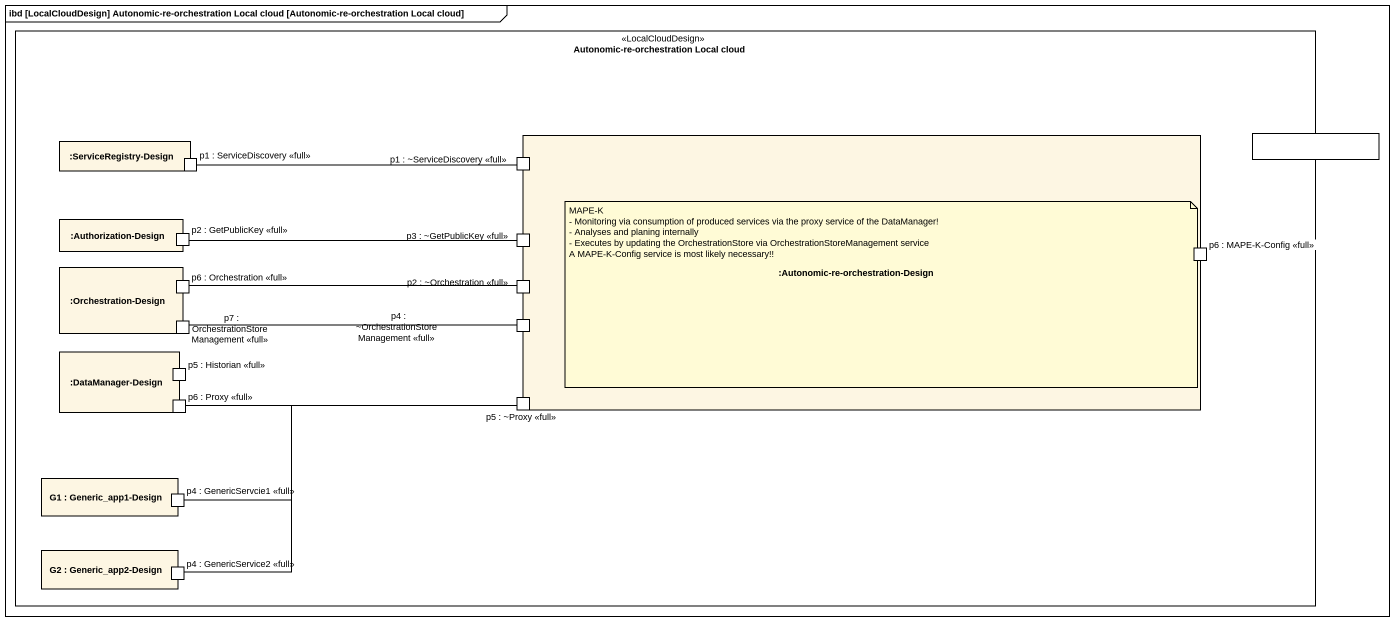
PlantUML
@startuml
mainframe ibd [LocalCloudDesign] Autonomic-re-orchestration Local cloud [Autonomic-re-orchestration Local cloud]
rectangle "Autonomic-re-orchestration Local cloud" as Autonomic_re_orchestration <<LocalCloudDesign>> {
  rectangle ":ServiceRegistry-Design" as ServiceRegistry_Design {
    port "p1 : ServiceDiscovery <<full>>" as p1_ServiceDiscovery_full
  }
  rectangle ":Autonomic-re-orchestration-Design" as Autonomic_re_orchestration_2 {
    port "p1 : ~ServiceDiscovery <<full>>" as p1_ServiceDiscovery_full_2
    port "p3 : ~GetPublicKey <<full>>" as p3_GetPublicKey_full
    port "p6 : MAPE-K-Config <<full>>" as p6_MAPE_K_Config_full
    port "p2 : ~Orchestration <<full>>" as p2_Orchestration_full
    port "p4 : ~OrchestrationStoreManagement <<full>>" as p4_OrchestrationStoreManagem
    port "p5 : ~Proxy <<full>>" as p5_Proxy_full
  }
  port " " as port1
  rectangle ":Authorization-Design" as Authorization_Design {
    port "p2 : GetPublicKey <<full>>" as p2_GetPublicKey_full
  }
  rectangle ":Orchestration-Design" as Orchestration_Design {
    port "p6 : Orchestration <<full>>" as p6_Orchestration_full
    port "p7 : OrchestrationStoreManagement <<full>>" as p7_OrchestrationStoreManagem
  }
  rectangle ":DataManager-Design" as DataManager_Design {
    port "p5 : Historian <<full>>" as p5_Historian_full
    port "p6 : Proxy <<full>>" as p6_Proxy_full
  }
  rectangle "G1 : Generic_app1-Design" as G1 {
    port "p4 : GenericServcie1 <<full>>" as p4_GenericServcie1_full
  }
  rectangle "G2 : Generic_app2-Design" as G2 {
    port "p4 : GenericService2 <<full>>" as p4_GenericService2_full
  }
}
p1_ServiceDiscovery_full_2 -left- p1_ServiceDiscovery_full
p3_GetPublicKey_full -left- p2_GetPublicKey_full
p2_Orchestration_full -left- p6_Orchestration_full
p4_OrchestrationStoreManagem -left- p7_OrchestrationStoreManagem
p5_Proxy_full -left- p6_Proxy_full
p4_GenericServcie1_full -up- p6_Proxy_full
p4_GenericService2_full -up- p6_Proxy_full
note as N1
  MAPE-K
  - Monitoring via consumption of produced services via the proxy service of the DataManager!
  - Analyses and planing internally
  - Executes by updating the OrchestrationStore via OrchestrationStoreManagement service
  A MAPE-K-Config service is most likely necessary!!
end note
@enduml
